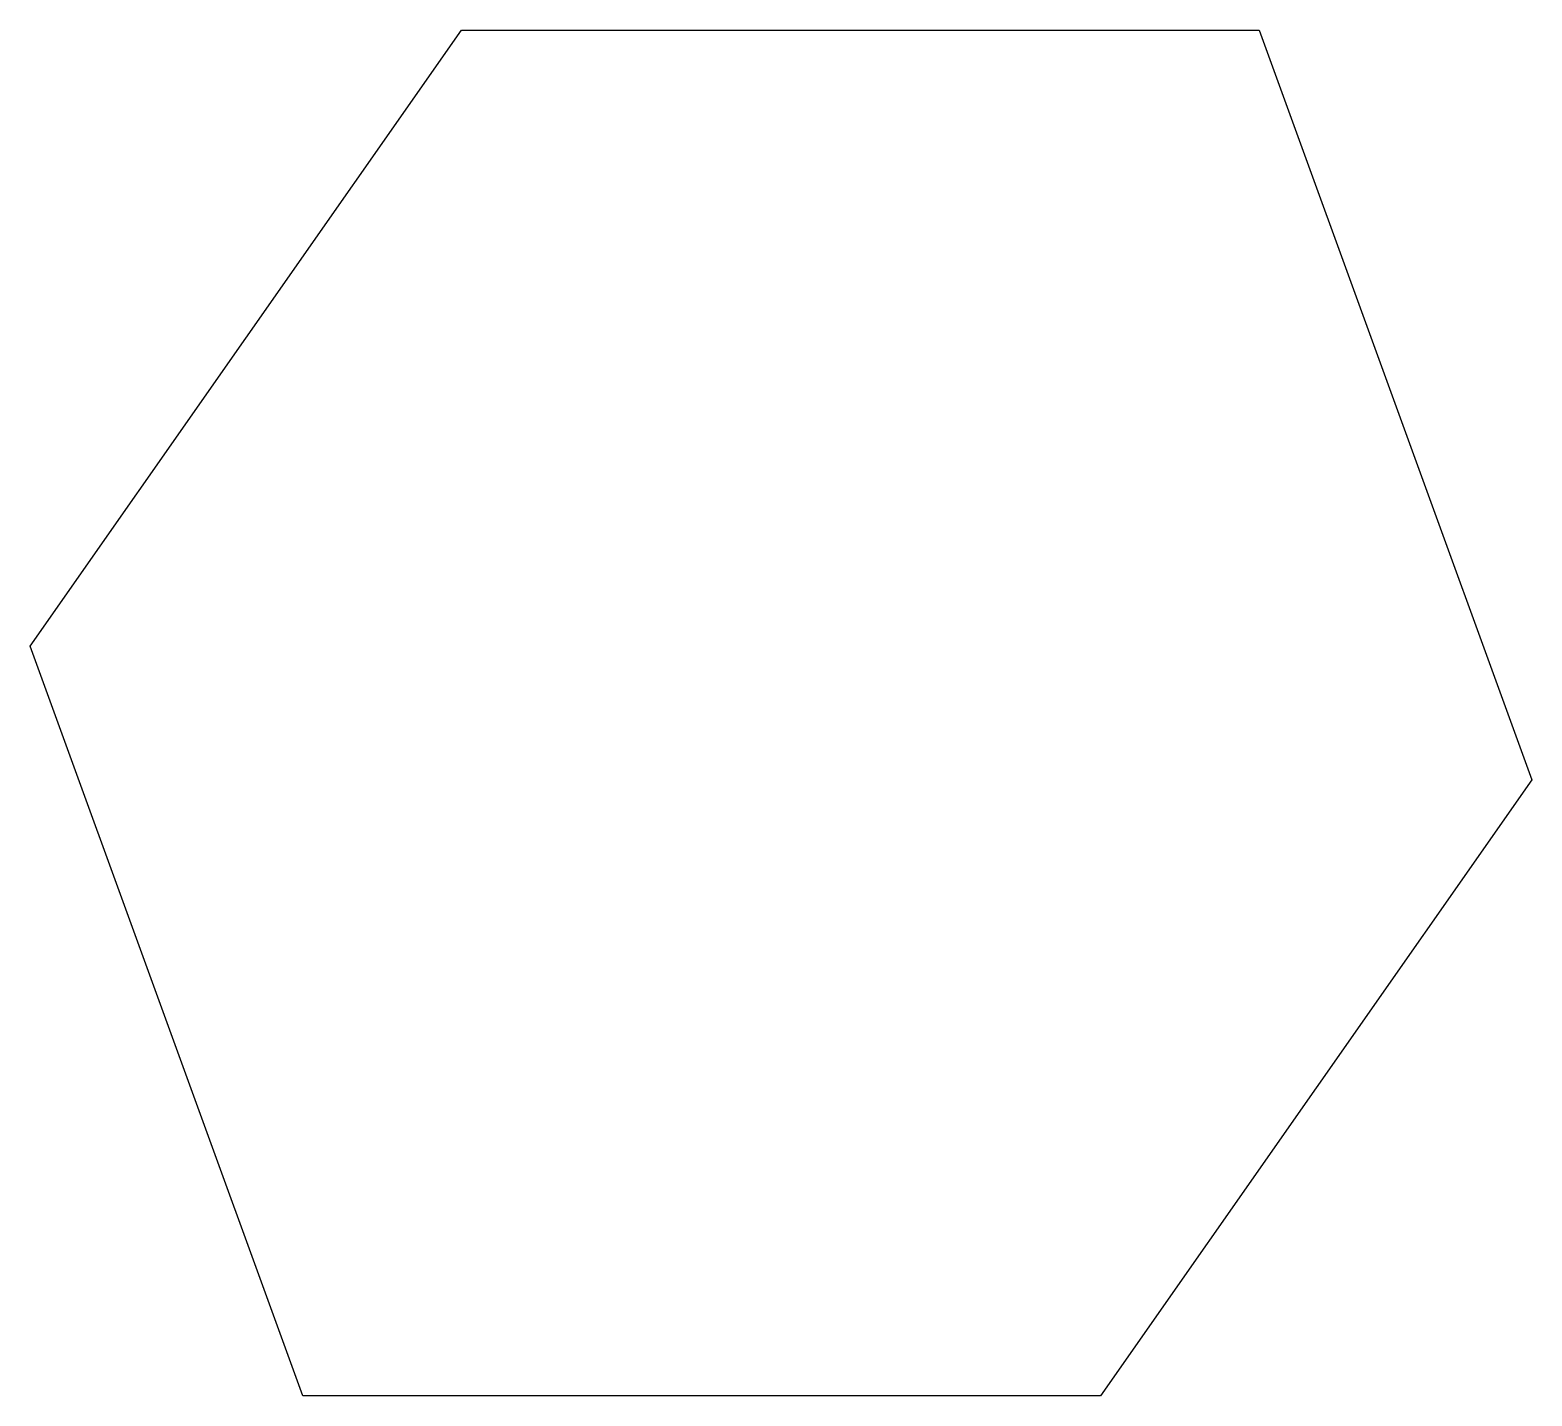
# Model space of a CAD drawing. Extents: x -2.81 to 2.81, y -2.56 to 2.56.
import ezdxf

# ---------------------------------------------------------------- set-up
doc = ezdxf.new("R2010")
doc.units = 0
doc.layers.add('MODELSKETCH_VISIBLE', color=7, linetype='CONTINUOUS')

msp = doc.modelspace()

# ---------------------------------------------------------------- linework, layer by layer
at = {"layer": 'MODELSKETCH_VISIBLE'}
for p, q in [((-2.8122, 0.25), (-1.1968, 2.5571)), ((-1.1968, 2.5571), (1.7905, 2.5571)), ((1.7905, 2.5571), (2.8122, -0.25)), ((-1.7905, -2.5571), (-2.8122, 0.25)), ((2.8122, -0.25), (1.1968, -2.5571)), ((1.1968, -2.5571), (-1.7905, -2.5571))]:
    msp.add_line(p, q, dxfattribs=at)

doc.saveas('drawing.dxf')
